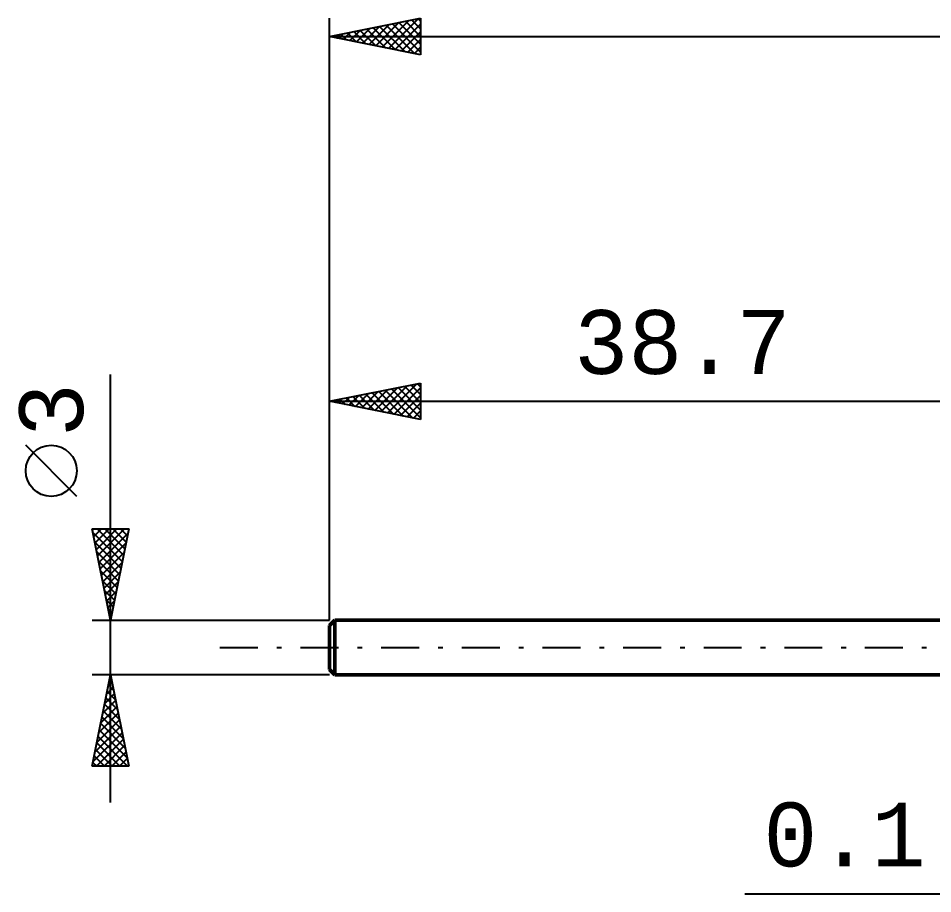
# Model space of a CAD drawing. Header units: millimetres. Extents: x -56 to 101, y -50 to 38.
# Drawn here: x -55.8 to -5.6, y -13.5 to 34.5 of the extents above; entities that cross this region are included whole.
import ezdxf
from ezdxf.enums import TextEntityAlignment as Align

# ---------------------------------------------------------------- set-up
doc = ezdxf.new("R2010")
doc.units = ezdxf.units.MM
doc.header["$LTSCALE"] = 5.2
doc.linetypes.add('LONGDASH_DASH', pattern=[0.85, 0.4, -0.2, 0.05, -0.2])
for name, color, linetype in [('2', 7, 'CONTINUOUS'), ('SK1', 4, 'CONTINUOUS'), ('SK2', 7, 'CONTINUOUS'), ('SK4', 2, 'LONGDASH_DASH')]:
    doc.layers.add(name, color=color, linetype=linetype)
doc.styles.get("Standard").update_dxf_attribs({"font": 'Monospac821 BT'})

msp = doc.modelspace()

# ---------------------------------------------------------------- linework, layer by layer
at = {"layer": '2', "color": 7, "linetype": 'CONTINUOUS', "lineweight": 25}
msp.add_line((-15.925, -13.5), (7.1, -13.5), dxfattribs=at)
at = {"layer": 'SK1', "color": 4, "linetype": 'CONTINUOUS', "lineweight": 50}
for p, q in [((-38.4, 1.5), (-38.7, 1.2)), ((-38.7, 1.2), (-38.7, -1.2)), ((0, 1.5), (-38.4, 1.5)), ((-38.4, 1.5), (-38.4, -1.5)), ((-38.7, -1.2), (-38.4, -1.5)), ((-38.4, -1.5), (0, -1.5))]:
    msp.add_line(p, q, dxfattribs=at)
at = {"layer": 'SK2', "color": 7, "linetype": 'CONTINUOUS', "lineweight": 25}
for p, q in [((-38.7, 1.5), (-38.7, 34.5)), ((-38.7, 33.5), (-33.7, 34.5)), ((-36.516, 33.063), (-35.424, 34.155)), ((-36.163, 32.993), (-34.894, 34.261)), ((-35.809, 32.922), (-34.363, 34.367)), ((-35.595, 34.121), (-34.042, 32.568)), ((-35.455, 32.851), (-33.833, 34.473)), ((-35.241, 34.192), (-33.7, 32.651)), ((-35.102, 32.78), (-33.7, 34.182)), ((-34.888, 34.262), (-33.7, 33.075)), ((-34.534, 34.333), (-33.7, 33.499)), ((-34.181, 34.404), (-33.7, 33.923)), ((-33.827, 34.475), (-33.7, 34.348)), ((-33.7, 34.5), (-33.7, 32.5)), ((-38.284, 33.417), (-38.076, 33.625)), ((-38.07, 33.626), (-37.754, 33.311)), ((-37.93, 33.346), (-37.545, 33.731)), ((-37.716, 33.697), (-37.224, 33.205)), ((-37.577, 33.275), (-37.015, 33.837)), ((-37.363, 33.767), (-36.694, 33.099)), ((-37.223, 33.205), (-36.485, 33.943)), ((-37.009, 33.838), (-36.163, 32.993)), ((-36.87, 33.134), (-35.954, 34.049)), ((-36.655, 33.909), (-35.633, 32.887)), ((-36.302, 33.98), (-35.103, 32.781)), ((-35.948, 34.05), (-34.572, 32.674)), ((-34.748, 32.71), (-33.7, 33.758)), ((-38.7, 33.5), (38.3, 33.5)), ((-33.7, 32.5), (-38.7, 33.5)), ((-38.637, 33.487), (-38.606, 33.519)), ((-38.423, 33.555), (-38.285, 33.417)), ((-34.395, 32.639), (-33.7, 33.334)), ((-34.041, 32.568), (-33.7, 32.909)), ((-50.7, -8.5), (-50.7, 14.975)), ((-38.7, 1.5), (-38.7, 14.5)), ((-38.7, 13.5), (-33.7, 14.5)), ((-36.566, 13.073), (-35.499, 14.14)), ((-36.212, 13.002), (-34.968, 14.246)), ((-35.998, 14.04), (-34.647, 12.689)), ((-35.859, 12.932), (-34.438, 14.352)), ((-35.644, 14.111), (-34.117, 12.583)), ((-35.505, 12.861), (-33.908, 14.458)), ((-35.291, 14.182), (-33.7, 12.591)), ((-35.152, 12.79), (-33.7, 14.242)), ((-34.937, 14.253), (-33.7, 13.015)), ((-34.584, 14.323), (-33.7, 13.44)), ((-34.23, 14.394), (-33.7, 13.864)), ((-33.877, 14.465), (-33.7, 14.288)), ((-33.7, 14.5), (-33.7, 12.5)), ((-38.473, 13.545), (-38.359, 13.432)), ((-38.334, 13.427), (-38.15, 13.61)), ((-38.119, 13.616), (-37.829, 13.326)), ((-37.98, 13.356), (-37.62, 13.716)), ((-37.766, 13.687), (-37.299, 13.22)), ((-37.626, 13.285), (-37.09, 13.822)), ((-37.412, 13.758), (-36.768, 13.114)), ((-37.273, 13.215), (-36.559, 13.928)), ((-37.059, 13.828), (-36.238, 13.008)), ((-36.919, 13.144), (-36.029, 14.034)), ((-36.705, 13.899), (-35.708, 12.902)), ((-36.352, 13.97), (-35.177, 12.795)), ((-34.798, 12.72), (-33.7, 13.818)), ((-38.7, 13.5), (0, 13.5)), ((-33.7, 12.5), (-38.7, 13.5)), ((-38.687, 13.497), (-38.681, 13.504)), ((-34.444, 12.649), (-33.7, 13.393)), ((-34.091, 12.578), (-33.7, 12.969)), ((-33.737, 12.507), (-33.7, 12.545)), ((-52.55, 8.288), (-55.35, 11.088)), ((-50.7, 1.5), (-51.7, 6.5)), ((-51.7, 6.5), (-49.7, 6.5)), ((-51.687, 6.437), (-51.624, 6.5)), ((-51.662, 6.312), (-50.058, 4.708)), ((-51.617, 6.083), (-51.2, 6.5)), ((-51.546, 5.73), (-50.776, 6.5)), ((-51.475, 5.376), (-50.351, 6.5)), ((-51.426, 6.5), (-49.988, 5.062)), ((-51.405, 5.023), (-49.927, 6.5)), ((-51.334, 4.669), (-49.749, 6.254)), ((-51.002, 6.5), (-49.917, 5.415)), ((-49.7, 6.5), (-50.7, 1.5)), ((-50.577, 6.5), (-49.846, 5.769)), ((-50.153, 6.5), (-49.776, 6.122)), ((-49.729, 6.5), (-49.705, 6.476)), ((-51.556, 5.782), (-50.129, 4.355)), ((-51.263, 4.315), (-49.855, 5.723)), ((-51.45, 5.252), (-50.2, 4.001)), ((-51.192, 3.962), (-49.961, 5.193)), ((-51.344, 4.721), (-50.271, 3.647)), ((-51.122, 3.608), (-50.067, 4.663)), ((-51.238, 4.191), (-50.341, 3.294)), ((-51.051, 3.255), (-50.174, 4.132)), ((-51.132, 3.661), (-50.412, 2.94)), ((-50.98, 2.901), (-50.28, 3.602)), ((-51.026, 3.13), (-50.483, 2.587)), ((-50.91, 2.548), (-50.386, 3.072)), ((-50.92, 2.6), (-50.553, 2.233)), ((-50.839, 2.194), (-50.492, 2.541)), ((-50.814, 2.07), (-50.624, 1.88)), ((-50.768, 1.841), (-50.598, 2.011)), ((-50.708, 1.539), (-50.695, 1.526)), ((-51.7, 1.5), (-38.7, 1.5)), ((-50.7, -1.5), (-51.7, -1.5)), ((-51.7, -6.5), (-50.7, -1.5)), ((-38.7, -1.5), (-50.7, -1.5)), ((-50.7, -1.5), (-49.7, -6.5)), ((-50.802, -2.012), (-50.632, -1.841)), ((-50.74, -1.701), (-50.64, -1.801)), ((-50.908, -2.542), (-50.561, -2.195)), ((-50.882, -2.408), (-50.428, -2.862)), ((-50.811, -2.054), (-50.534, -2.331)), ((-51.121, -3.603), (-50.42, -2.902)), ((-51.015, -3.073), (-50.49, -2.548)), ((-50.952, -2.761), (-50.322, -3.392)), ((-51.227, -4.133), (-50.349, -3.256)), ((-51.094, -3.468), (-50.109, -4.453)), ((-51.023, -3.115), (-50.216, -3.922)), ((-51.439, -5.194), (-50.207, -3.963)), ((-51.333, -4.664), (-50.278, -3.609)), ((-51.164, -3.822), (-50.003, -4.983)), ((-51.545, -5.724), (-50.137, -4.316)), ((-51.235, -4.175), (-49.897, -5.513)), ((-51.651, -6.255), (-50.066, -4.67)), ((-51.377, -4.883), (-49.759, -6.5)), ((-51.306, -4.529), (-49.791, -6.044)), ((-51.472, -6.5), (-49.995, -5.023)), ((-51.447, -5.236), (-50.183, -6.5)), ((-51.048, -6.5), (-49.925, -5.377)), ((-51.589, -5.943), (-51.032, -6.5)), ((-51.518, -5.59), (-50.608, -6.5)), ((-50.623, -6.5), (-49.854, -5.73)), ((-49.7, -6.5), (-51.7, -6.5)), ((-51.659, -6.297), (-51.456, -6.5)), ((-50.199, -6.5), (-49.783, -6.084)), ((-49.775, -6.5), (-49.712, -6.438))]:
    msp.add_line(p, q, dxfattribs=at)
msp.add_circle((-53.95, 9.688), 1.4, dxfattribs=at)
at = {"layer": 'SK4', "color": 2, "linetype": 'LONGDASH_DASH', "lineweight": 25}
msp.add_line((-44.7, 0), (44.3, 0), dxfattribs=at)

# ---------------------------------------------------------------- texts
at = {"layer": '2', "color": 7, "linetype": 'CONTINUOUS', "lineweight": 25}
msp.add_text('0.1', height=3.5, dxfattribs=at).set_placement((-10.463, -12), align=Align.CENTER)
at = {"layer": 'SK2', "color": 7, "linetype": 'CONTINUOUS', "lineweight": 25}
msp.add_text('38.7', height=3.5, dxfattribs=at).set_placement((-19.35, 15), align=Align.CENTER)
msp.add_text('3', height=3.5, rotation=90, dxfattribs=at).set_placement((-52.2, 13.012), align=Align.CENTER)

doc.saveas('drawing.dxf')
